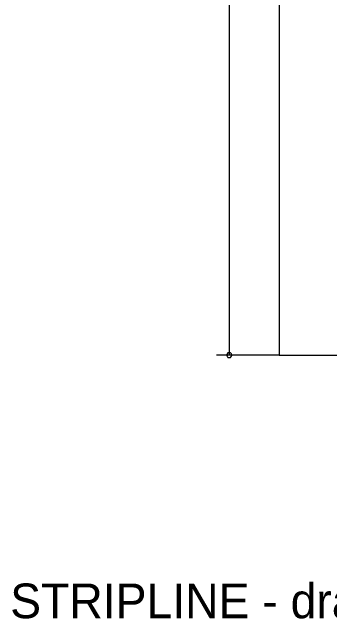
# Model space of a CAD drawing. Extents: x 0 to 248, y -13 to 228.
# Drawn here: x 0.2 to 36.9, y -13.2 to 57.9 of the extents above; entities that cross this region are included whole.
import ezdxf

# ---------------------------------------------------------------- set-up
doc = ezdxf.new("R2010")
doc.units = 0
doc.layers.add('GEOMETRY', color=7, linetype='Continuous')
doc.layers.add('NOTE', color=1, linetype='Continuous')

msp = doc.modelspace()

# ---------------------------------------------------------------- linework, layer by layer
at = {"layer": 'GEOMETRY', "lineweight": 13}
for points in [[(25.306, 126.021), (25.306, 18.347)], [(31.075, 126.021), (31.075, 18.347)], [(31.075, 18.347), (23.838, 18.347)], [(31.075, 18.347), (138.747, 18.347)]]:
    msp.add_lwpolyline(points, dxfattribs=at)
msp.add_lwpolyline([(25.616, 18.347), (25.564, 18.502), (25.461, 18.632), (25.306, 18.658), (25.152, 18.632), (25.049, 18.502), (24.997, 18.347), (25.049, 18.22), (25.152, 18.091), (25.306, 18.066), (25.461, 18.091), (25.564, 18.22), (25.616, 18.347)], close=True, dxfattribs=at)

# ---------------------------------------------------------------- texts
at = {"layer": 'NOTE'}
msp.add_text('STRIPLINE - drawing taken from the product catalogue. Not to scale: use the dimension labels (mm).', height=4, dxfattribs=at).set_placement((0, -12))

doc.saveas('drawing.dxf')
